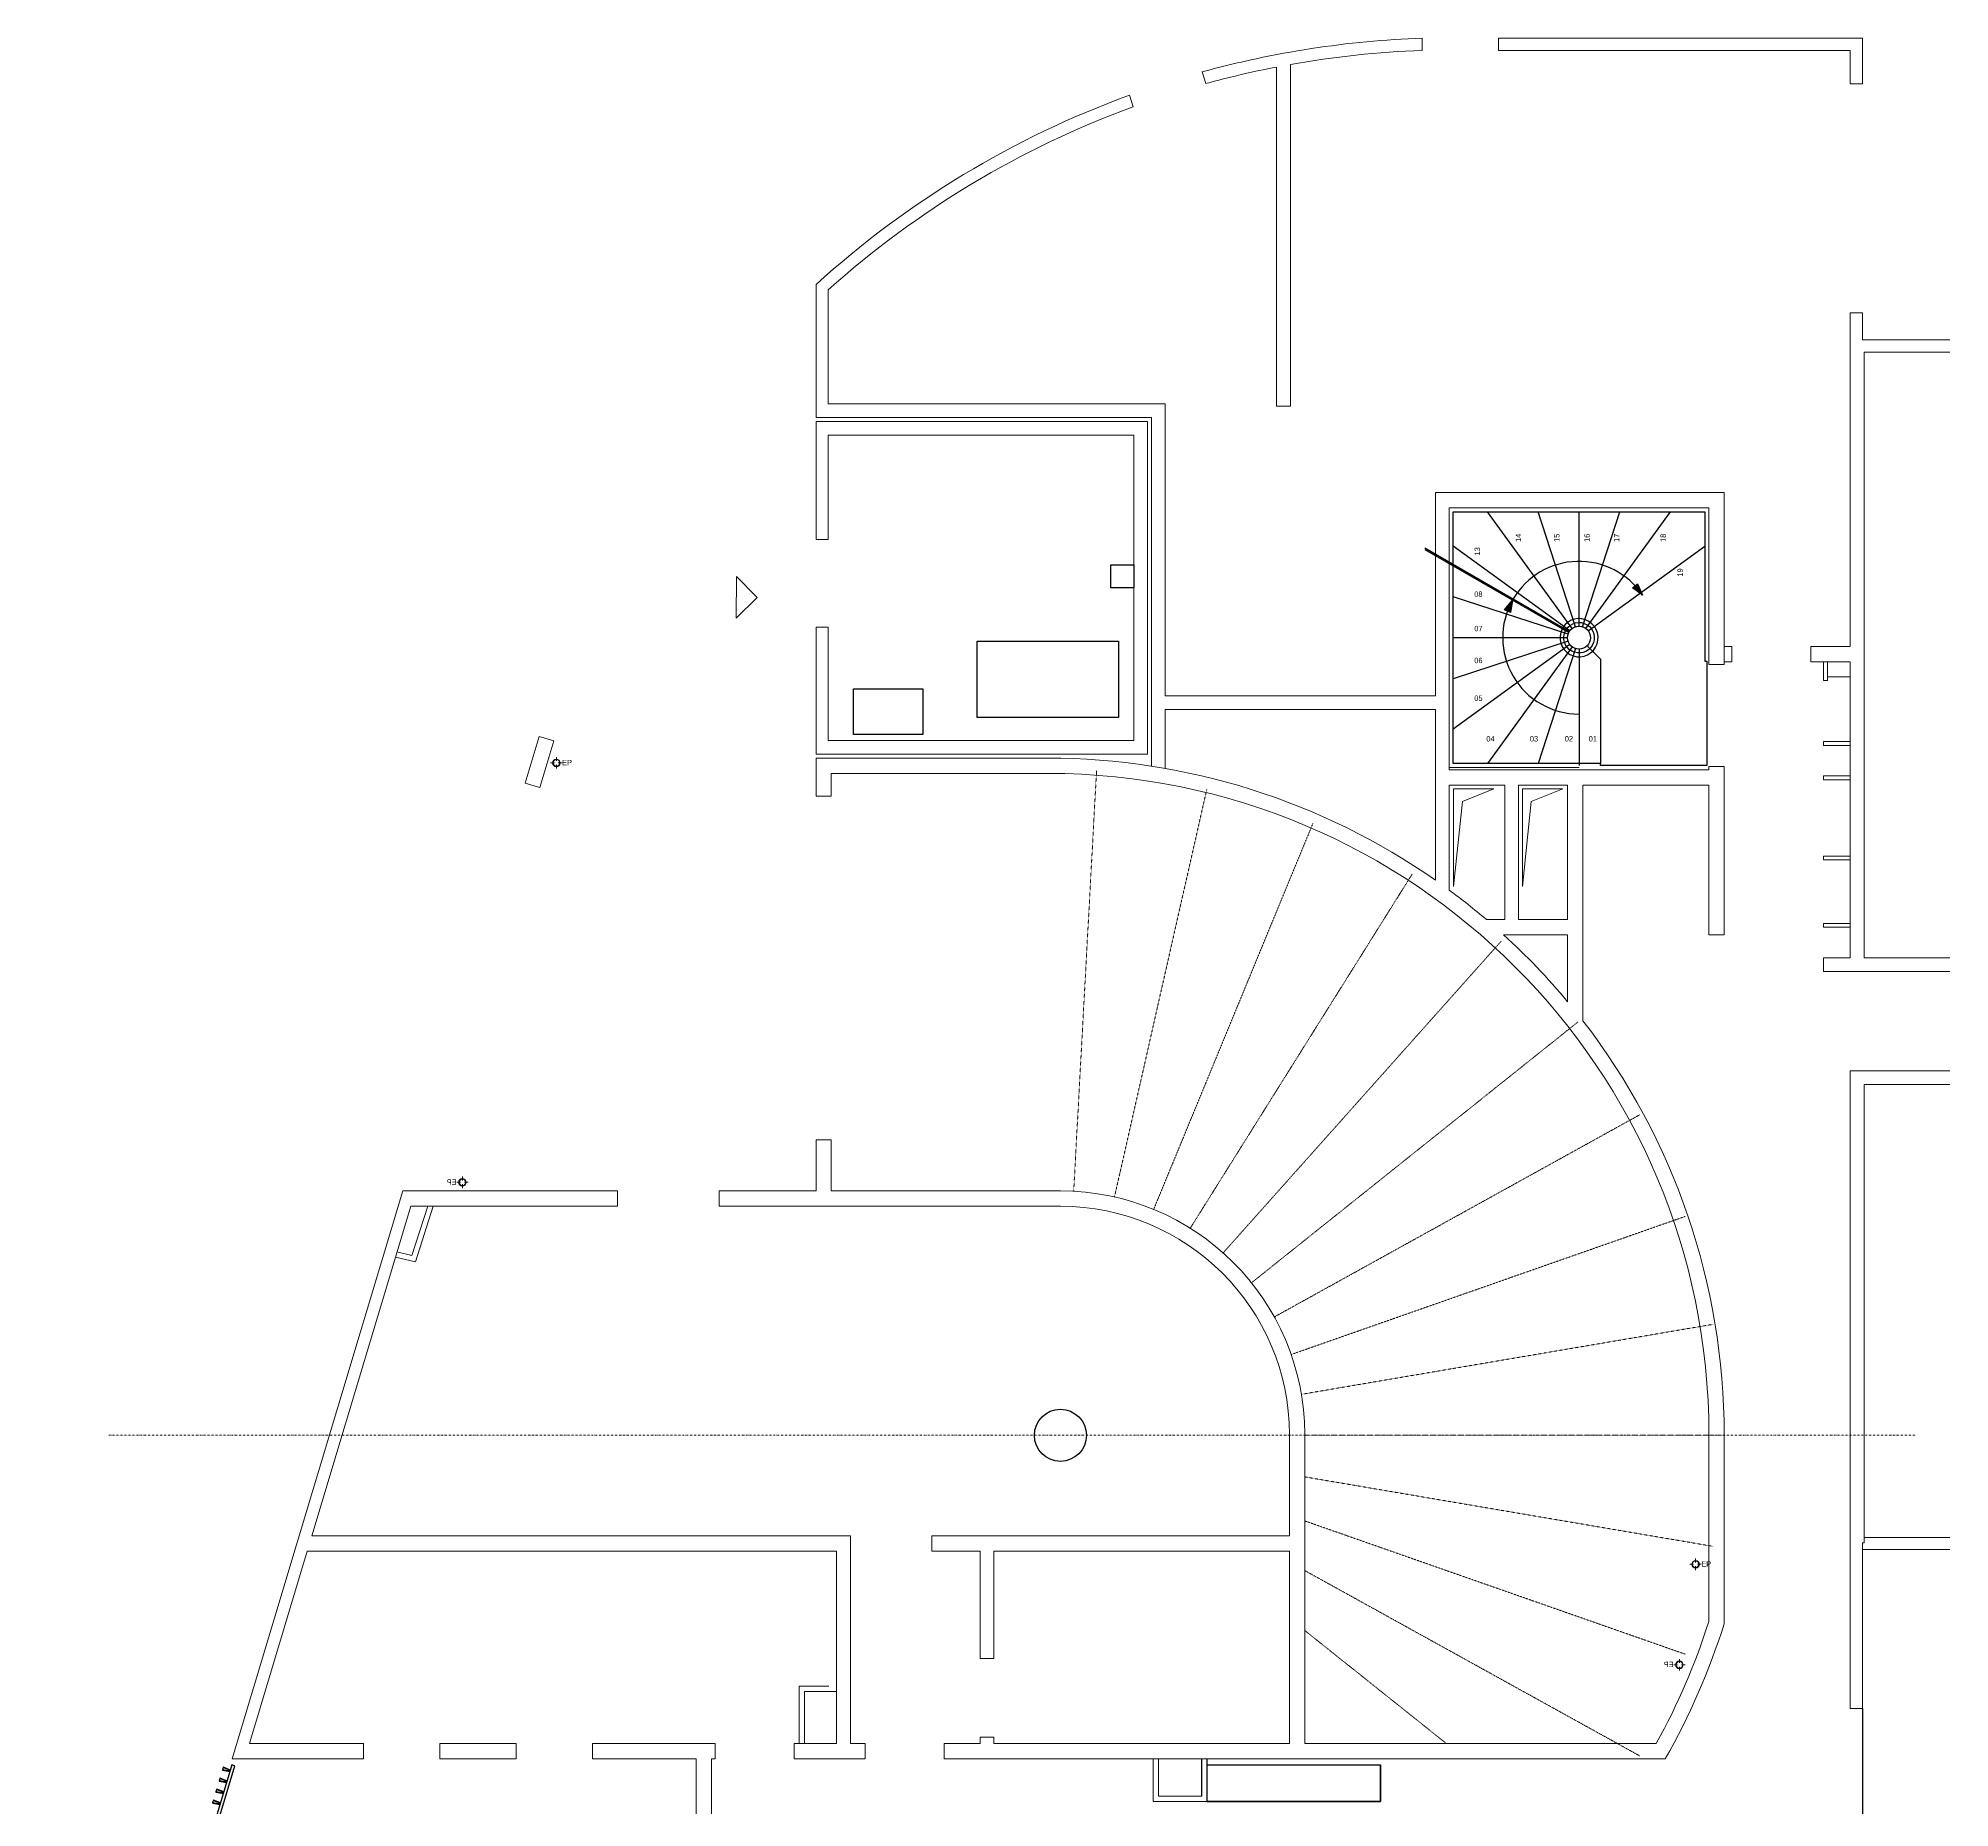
# Model space of a CAD drawing. Header units: millimetres. Extents: x -26249 to 60250, y -21218 to 23336.
# Drawn here: x -21087 to -18584, y 12897 to 15214 of the extents above; entities that cross this region are included whole.
import ezdxf

# ---------------------------------------------------------------- set-up
doc = ezdxf.new("R2010")
doc.units = ezdxf.units.MM
doc.linetypes.add('TIRETPTX2', pattern=[50.8, 25.4, -12.7, 0, -12.7])
doc.linetypes.add('VW-01', pattern=[0.41656, 0.20828, -0.20828])
doc.layers.add('01_linteaux', color=2, linetype='Continuous')
for name, color, linetype, lineweight in [('01_murs_coup', 5, 'Continuous', 60), ('01_résv', 32, 'Continuous', 9), ('B Général', 7, 'Continuous', 5), ('C ANNOTATIONS-prestations', 7, 'Continuous', 5)]:
    doc.layers.add(name, color=color, linetype=linetype, lineweight=lineweight)
doc.styles.add('Eurostile', font='')
doc.styles.get('Eurostile').set_extended_font_data('Eurostile')

# ---------------------------------------------------------------- blocks, each defined once
blk = doc.blocks.new('EP')
at = {"layer": 'B Général', "color": 7, "linetype": 'Continuous', "lineweight": 5}
for p, q in [((-7.5, 0), (-2.5, 0)), ((0, 7.5), (0, 2.5)), ((7.5, 0), (2.5, 0)), ((0, -7.5), (0, -2.5))]:
    blk.add_line(p, q, dxfattribs=at)
at = {"layer": 'B Général', "color": 7, "linetype": 'Continuous', "lineweight": 5, "flags": 128}
for points in [[(-5, 0, -1), (5, 0, -1)], [(-4.3, 0, -1), (4.3, 0, -1)]]:
    blk.add_lwpolyline(points, format="xyb", close=True, dxfattribs=at)
at = {"layer": 'C ANNOTATIONS-prestations', "insert": (7.5, 4), "char_height": 7.05, "attachment_point": 1, "line_spacing_factor": 0.895453, "style": 'Eurostile'}
blk.add_mtext('EP', dxfattribs=at)
blk = doc.blocks.new('Groupe-69-1')
at = {"layer": 'B Général', "color": 8, "linetype": 'VW-01', "lineweight": 5, "true_color": 0x808080}
for p, q in [((4198, 4540.7), (4168.3, 3994.6)), ((4198.2, 4544.9), (4198, 4540.7)), ((4342.5, 4520.6), (4221.7, 3987.1)), ((4481.6, 4476.5), (4273, 3970.8)), ((4611.3, 4409.6), (4320.9, 3946.2)), ((4728, 4322), (4363.9, 3913.8)), ((4828.3, 4216.1), (4401, 3874.7)), ((4909.5, 4094.8), (4430.9, 3830)), ((4969.1, 3961.7), (4453, 3780.8)), ((5005.6, 3820.4), (4466.4, 3728.7)), ((5017.9, 3675), (4471, 3675)), ((5005.6, 3529.6), (4470.9, 3620.6)), ((4969.1, 3388.4), (4470.9, 3562.9)), ((4909.5, 3255.2), (4470.9, 3497.9)), ((4656.3, 3271.4), (4470.9, 3419.4))]:
    blk.add_line(p, q, dxfattribs=at)

msp = doc.modelspace()

# ---------------------------------------------------------------- hatches: boundary and pattern name
at = {"layer": '01_linteaux', "linetype": 'Continuous'}
for points in [[(-18992.51, 14500.238), (-18986.088, 14485.11), (-18999.213, 14495.001)], [(-19166.847, 14466.02), (-19156.283, 14478.61), (-19159.137, 14462.425)]]:
    msp.add_hatch(color=256, dxfattribs=at).paths.add_polyline_path(points)

# ---------------------------------------------------------------- linework, layer by layer
for p, q in [((-19078.002, 14441.614), (-19188.884, 14594.23)), ((-19073.82, 14443.744), (-19122.716, 14594.23)), ((-19069.185, 14444.478), (-19069.185, 14594.23)), ((-19064.55, 14443.744), (-19015.573, 14594.478)), ((-19060.368, 14441.614), (-18949.305, 14594.478)), ((-19271.043, 14547.176), (-19081.675, 14437.844)), ((-19271.043, 14544.866), (-19082.675, 14436.112)), ((-19081.32, 14438.295), (-19234.185, 14549.358)), ((-19057.05, 14438.295), (-18904.433, 14549.178)), ((-19682.199, 14524.837), (-19652.199, 14524.837)), ((-19682.199, 14494.837), (-19682.199, 14524.837)), ((-19652.199, 14524.837), (-19652.199, 14494.837)), ((-19652.199, 14494.837), (-19682.199, 14494.837)), ((-19083.451, 14434.114), (-19234.185, 14483.09)), ((-19857.199, 14424.804), (-19672.199, 14424.804)), ((-19857.199, 14324.983), (-19857.199, 14424.804)), ((-19672.199, 14424.804), (-19672.199, 14324.983)), ((-19084.185, 14429.478), (-19234.185, 14429.478)), ((-19083.451, 14424.843), (-19234.185, 14375.867)), ((-19081.32, 14420.662), (-19234.185, 14309.599)), ((-19078.002, 14417.343), (-19188.884, 14264.726)), ((-19058.581, 14418.872), (-19041.187, 14401.478)), ((-19073.82, 14415.213), (-19122.716, 14264.726)), ((-19069.185, 14414.478), (-19069.185, 14261.978)), ((-19041.185, 14401.478), (-19041.185, 14264.726)), ((-20019.199, 14362.614), (-19928.199, 14362.614)), ((-20019.199, 14302.614), (-20019.199, 14362.614)), ((-19928.199, 14362.614), (-19928.199, 14302.614)), ((-19672.199, 14324.983), (-19857.199, 14324.983)), ((-19928.199, 14302.614), (-20019.199, 14302.614)), ((-18698.108, 13027.478), (-18698.108, 12311.493)), ((-19563.076, 12912.572), (-19563.076, 12961.478)), ((-19556.076, 12905.572), (-19556.076, 12961.478)), ((-19329.15, 12905.572), (-19329.15, 12953.478)), ((-19556.076, 12905.572), (-19329.15, 12905.572))]:
    msp.add_line(p, q, dxfattribs=at)
at = {"layer": '01_linteaux', "linetype": 'Continuous', "flags": 128}
for points in [[(-19041.185, 14261.978), (-19041.185, 14264.726), (-19234.185, 14264.726), (-19234.185, 14594.478), (-18904.433, 14594.478), (-18904.433, 14398.825), (-18901.685, 14398.825), (-18901.685, 14261.978)], [(-18992.51, 14500.238), (-18986.088, 14485.11), (-18999.213, 14495.001)], [(-19166.847, 14466.02), (-19156.283, 14478.61), (-19159.137, 14462.425)], [(-21082.747, 12102.144), (-21029.658, 12284.057), (-21029.661, 12284.058), (-20829.057, 12952.34), (-20832.888, 12953.49), (-21034.766, 12280.964), (-21034.731, 12280.954), (-21086.541, 12103.423)], [(-20835.691, 12945.197), (-20844.955, 12947.029), (-20844.008, 12950.184), (-20835.272, 12946.591)], [(-19556.076, 12953.478), (-19329.15, 12953.478), (-19329.15, 12905.572), (-19556.076, 12905.572)], [(-20844.317, 12916.46), (-20853.582, 12918.292), (-20852.634, 12921.447), (-20843.899, 12917.854)], [(-20840.004, 12930.828), (-20849.268, 12932.66), (-20848.321, 12935.816), (-20839.585, 12932.223)], [(-20848.63, 12902.091), (-20857.895, 12903.923), (-20856.948, 12907.078), (-20848.212, 12903.485)]]:
    msp.add_lwpolyline(points, close=True, dxfattribs=at)
for points in [[(-19091.318, 14441.102, 49.97999199), (-19090.318, 14442.834), (-19085.984, 14440.332, -39.97498436), (-19086.984, 14438.6)], [(-20845.122, 12946.756), (-20835.66, 12944.885, 0.38625187), (-20835.43, 12945.024), (-20834.959, 12946.592, 0.38562621), (-20835.074, 12946.834), (-20843.996, 12950.504, 0.44339071), (-20844.264, 12950.376), (-20845.274, 12947.01, 0.44273927), (-20845.122, 12946.756)], [(-20853.748, 12918.019), (-20844.286, 12916.148, 0.38625187), (-20844.056, 12916.286), (-20843.585, 12917.855, 0.38562621), (-20843.701, 12918.097), (-20852.622, 12921.766, 0.44339071), (-20852.89, 12921.639), (-20853.901, 12918.272, 0.44273927), (-20853.748, 12918.019)], [(-20849.435, 12932.387), (-20839.973, 12930.516, 0.38625187), (-20839.743, 12930.655), (-20839.272, 12932.223, 0.38562621), (-20839.387, 12932.466), (-20848.309, 12936.135, 0.44339071), (-20848.577, 12936.008), (-20849.587, 12932.641, 0.44273927), (-20849.435, 12932.387)], [(-20858.061, 12903.65), (-20848.599, 12901.779, 0.38625187), (-20848.369, 12901.918), (-20847.898, 12903.486, 0.38562621), (-20848.014, 12903.728), (-20856.936, 12907.398, 0.44339071), (-20857.203, 12907.27), (-20858.214, 12903.904, 0.44273927), (-20858.061, 12903.65)]]:
    msp.add_lwpolyline(points, format="xyb", close=True, dxfattribs=at)
at = {"layer": '01_linteaux', "linetype": 'Continuous'}
for centre, radius in [((-19069.185, 14429.478), 15), ((-19748.199, 13385.118), 34.077)]:
    msp.add_circle(centre, radius, dxfattribs=at)
for start, end in [(33.801396, 149.427033), (150.572967, 270)]:
    msp.add_arc((-19069.185, 14429.478), 100, start, end, dxfattribs=at)
at = {"layer": '01_murs_coup', "linetype": 'Continuous', "lineweight": 5}
for p, q in [((-19274.628, 15214.471), (-19274.628, 15198.461)), ((-18698.108, 15214.465), (-19174.628, 15214.465)), ((-19174.628, 15214.465), (-19174.628, 15198.465)), ((-18714.108, 15198.465), (-19174.628, 15198.465)), ((-18714.108, 15198.465), (-19090.187, 15198.465)), ((-18714.108, 15154.867), (-18714.108, 15198.465)), ((-18714.108, 15154.867), (-18714.108, 15198.465)), ((-18698.108, 15154.867), (-18698.108, 15214.465)), ((-19562.718, 15170.314), (-19557.839, 15155.063)), ((-19465.185, 15176.774), (-19465.185, 14732.803)), ((-19447.185, 15180.124), (-19447.185, 14732.803)), ((-18698.108, 15154.867), (-18714.108, 15154.867)), ((-19657.964, 15139.845), (-19653.085, 15124.594)), ((-20068.199, 14891.937), (-20068.199, 14735.804)), ((-20068.199, 14891.937), (-20068.199, 14735.804)), ((-20052.199, 14884.823), (-20052.199, 14735.804)), ((-20052.199, 14884.823), (-20052.199, 14735.804)), ((-18698.108, 14854.867), (-18714.108, 14854.867)), ((-18714.108, 14854.867), (-18714.108, 14417.978)), ((-18698.108, 14819.499), (-18698.108, 14854.867)), ((-18583.814, 14819.499), (-18698.108, 14819.499)), ((-18583.814, 14803.499), (-18696.108, 14803.499)), ((-18696.108, 14803.499), (-18696.108, 14010.478)), ((-18696.108, 14803.499), (-18696.108, 14010.478)), ((-20068.199, 14717.804), (-20068.199, 14735.804)), ((-19629.151, 14717.804), (-20068.199, 14717.804)), ((-19629.151, 14717.804), (-20068.199, 14717.804)), ((-20052.199, 14735.804), (-19611.151, 14735.804)), ((-20052.199, 14735.804), (-19611.151, 14735.804)), ((-19611.151, 14735.804), (-20042.199, 14735.804)), ((-19611.151, 14735.804), (-20042.199, 14735.804)), ((-19629.151, 14261.46), (-19629.151, 14717.804)), ((-19629.151, 14261.46), (-19629.151, 14717.804)), ((-19611.151, 14353.527), (-19611.151, 14735.804)), ((-19611.151, 14353.527), (-19611.151, 14735.804)), ((-19611.151, 14735.804), (-19611.151, 14353.527)), ((-19611.151, 14735.804), (-19611.151, 14353.527)), ((-19465.185, 14732.803), (-19447.185, 14732.803)), ((-20068.199, 14712.804), (-19634.199, 14712.804)), ((-20068.199, 14712.804), (-19634.199, 14712.804)), ((-20068.199, 14712.804), (-20068.199, 14694.804)), ((-20068.199, 14694.804), (-20068.199, 14664.098)), ((-20068.199, 14694.804), (-20068.199, 14558.098)), ((-20052.199, 14694.804), (-19652.199, 14694.804)), ((-20052.199, 14694.804), (-19652.199, 14694.804)), ((-20052.199, 14694.804), (-20052.199, 14664.098)), ((-20052.199, 14694.804), (-20052.199, 14558.098)), ((-19652.199, 14694.804), (-19652.199, 14294.804)), ((-19652.199, 14694.804), (-19652.199, 14294.804)), ((-19634.199, 14712.804), (-19634.199, 14276.804)), ((-19634.199, 14712.804), (-19634.199, 14276.804)), ((-19257.185, 14619.478), (-18879.185, 14619.478)), ((-19257.185, 14353.527), (-19257.185, 14619.478)), ((-18879.185, 14394.28), (-18879.185, 14619.478)), ((-19239.185, 14256.478), (-19239.185, 14599.478)), ((-18899.185, 14394.28), (-18899.185, 14599.478)), ((-20052.199, 14558.098), (-20068.199, 14558.098)), ((-20052.199, 14443.098), (-20068.199, 14443.098)), ((-20068.199, 14443.098), (-20068.199, 14276.804)), ((-20052.199, 14443.098), (-20052.199, 14294.804)), ((-18765.908, 14417.978), (-18714.108, 14417.978)), ((-18765.908, 14397.978), (-18765.908, 14417.978)), ((-18879.185, 14394.28), (-18899.185, 14394.28)), ((-18765.908, 14397.978), (-18714.108, 14397.978)), ((-18714.108, 14397.978), (-18714.108, 14010.478)), ((-18714.108, 14397.978), (-18714.108, 14010.478)), ((-19611.151, 14353.527), (-19365.185, 14353.527)), ((-19611.151, 14353.527), (-19365.185, 14353.527)), ((-19611.151, 14353.527), (-19257.185, 14353.527)), ((-19611.151, 14353.527), (-19257.185, 14353.527)), ((-19611.151, 14335.527), (-19257.185, 14335.527)), ((-19611.151, 14335.527), (-19257.185, 14335.527)), ((-19611.151, 14258.393), (-19611.151, 14335.527)), ((-19611.151, 14258.393), (-19611.151, 14335.527)), ((-19257.185, 14111.945), (-19257.185, 14335.527)), ((-19257.185, 14111.945), (-19257.185, 14335.527)), ((-20430.746, 14300.12), (-20449.067, 14239.089)), ((-20430.746, 14300.12), (-20411.591, 14294.37)), ((-20411.591, 14294.37), (-20429.911, 14233.339)), ((-19652.199, 14294.804), (-20052.199, 14294.804)), ((-19634.199, 14276.804), (-20068.199, 14276.804)), ((-19764.683, 14271.804), (-20068.199, 14271.804)), ((-20068.199, 14271.804), (-20068.199, 14221.809)), ((-20068.199, 14271.804), (-20068.199, 14221.809)), ((-19764.683, 14251.804), (-20048.199, 14251.804)), ((-20048.199, 14251.804), (-20048.199, 14221.809)), ((-20048.199, 14251.804), (-20048.199, 14221.809)), ((-19239.185, 14256.478), (-18899.185, 14256.478)), ((-18899.185, 14256.478), (-18899.185, 14261.08)), ((-18879.185, 14261.08), (-18899.185, 14261.08)), ((-18899.185, 14256.478), (-18899.185, 14261.08)), ((-18879.185, 14040.478), (-18879.185, 14261.08)), ((-18879.185, 14040.478), (-18879.185, 14261.08)), ((-20449.067, 14239.089), (-20429.911, 14233.339)), ((-20449.067, 14239.089), (-20429.911, 14233.339)), ((-20068.199, 14221.809), (-20048.199, 14221.809)), ((-19239.185, 14099.018), (-19239.185, 14236.478)), ((-19239.185, 14236.478), (-19166.435, 14236.478)), ((-19239.185, 14236.478), (-19166.435, 14236.478)), ((-19166.435, 14236.478), (-19166.435, 14060.478)), ((-19148.435, 14236.478), (-19148.435, 14060.478)), ((-19148.435, 14236.478), (-19084.185, 14236.478)), ((-19084.185, 14236.478), (-19084.185, 14060.478)), ((-19084.185, 14236.478), (-19084.185, 14060.478)), ((-19064.185, 14236.478), (-19064.185, 13927.978)), ((-19064.185, 14236.478), (-19064.185, 13927.978)), ((-19064.185, 14236.478), (-18899.185, 14236.478)), ((-19064.185, 14236.478), (-18899.185, 14236.478)), ((-18899.185, 14040.478), (-18899.185, 14236.478)), ((-18899.185, 14040.478), (-18899.185, 14236.478)), ((-19190.577, 14060.478), (-19166.435, 14060.478)), ((-19167.888, 14040.478), (-19084.185, 14040.478)), ((-19167.888, 14040.478), (-19084.185, 14040.478)), ((-19148.435, 14060.478), (-19084.185, 14060.478)), ((-19148.435, 14060.478), (-19084.185, 14060.478)), ((-19084.185, 14040.478), (-19084.185, 13952.899)), ((-19084.185, 14040.478), (-19084.185, 13952.899)), ((-18879.185, 14040.478), (-18899.185, 14040.478)), ((-18749.108, 14010.478), (-18714.108, 14010.478)), ((-18749.108, 14010.478), (-18714.108, 14010.478)), ((-18749.108, 13992.478), (-18749.108, 14010.478)), ((-18749.108, 13992.478), (-18583.814, 13992.478)), ((-18749.108, 13992.478), (-18583.814, 13992.478)), ((-18696.108, 14010.478), (-18583.814, 14010.478)), ((-18696.108, 14010.478), (-18583.814, 14010.478)), ((-18714.108, 13862.478), (-18583.814, 13862.478)), ((-18714.108, 13862.478), (-18714.108, 13244.478)), ((-18714.108, 13862.478), (-18714.108, 13244.478)), ((-18714.108, 13027.478), (-18714.108, 13862.478)), ((-18696.108, 13844.478), (-18583.814, 13844.478)), ((-18696.108, 13844.478), (-18696.108, 13244.478)), ((-20068.199, 13771.809), (-20068.199, 13705.118)), ((-20068.199, 13771.809), (-20068.199, 13705.118)), ((-20068.199, 13771.809), (-20048.199, 13771.809)), ((-20048.199, 13771.809), (-20048.199, 13705.118)), ((-20048.199, 13771.809), (-20048.199, 13705.118)), ((-20832.578, 12961.478), (-20609.354, 13705.118)), ((-20328.23, 13705.118), (-20609.354, 13705.118)), ((-20328.23, 13705.118), (-20328.23, 13685.118)), ((-20068.199, 13705.118), (-20195.03, 13705.118)), ((-20195.03, 13705.118), (-20195.03, 13685.118)), ((-19748.199, 13705.118), (-20048.199, 13705.118)), ((-20728.221, 13253.478), (-20598.652, 13685.118)), ((-20328.23, 13685.118), (-20598.652, 13685.118)), ((-19748.199, 13685.118), (-20195.03, 13685.118)), ((-19448.202, 13386.322), (-19448.202, 13253.478)), ((-19428.202, 13386.361), (-19428.202, 12981.478)), ((-18899.187, 13141.517), (-18899.187, 13386.309)), ((-18879.187, 13386.309), (-18879.187, 13138.428)), ((-20728.221, 13253.478), (-20023.23, 13253.478)), ((-20023.23, 12981.478), (-20023.23, 13253.478)), ((-19916.624, 13253.478), (-19448.202, 13253.478)), ((-19916.624, 13233.478), (-19916.624, 13253.478)), ((-18698.108, 13027.478), (-18698.108, 13244.478)), ((-18698.108, 13244.478), (-18696.108, 13244.478)), ((-18696.108, 13251.478), (-18583.814, 13251.478)), ((-20734.224, 13233.478), (-20809.869, 12981.478)), ((-20734.224, 13233.478), (-20041.23, 13233.478)), ((-20041.23, 12981.478), (-20041.23, 13233.478)), ((-19916.624, 13233.478), (-19853.23, 13233.478)), ((-19916.624, 13233.478), (-19853.23, 13233.478)), ((-19853.23, 13093.078), (-19853.23, 13233.478)), ((-19835.23, 13093.078), (-19835.23, 13233.478)), ((-19835.23, 13233.478), (-19448.202, 13233.478)), ((-19448.202, 13233.478), (-19448.202, 12981.478)), ((-18698.108, 13235.478), (-18583.814, 13235.478)), ((-19835.23, 13093.078), (-19853.23, 13093.078)), ((-18698.108, 13027.478), (-18714.108, 13027.478)), ((-19853.23, 12981.478), (-19853.23, 12989.878)), ((-19835.23, 12989.878), (-19853.23, 12989.878)), ((-19853.23, 12981.478), (-19853.23, 12989.878)), ((-19835.23, 12981.478), (-19835.23, 12989.878)), ((-19835.23, 12981.478), (-19835.23, 12989.878)), ((-20809.869, 12981.478), (-20660.65, 12981.478)), ((-20660.65, 12981.478), (-20660.65, 12961.478)), ((-20560.65, 12981.478), (-20460.65, 12981.478)), ((-20560.65, 12981.478), (-20560.65, 12961.478)), ((-20460.65, 12981.478), (-20460.65, 12961.478)), ((-20360.65, 12981.478), (-20200.058, 12981.478)), ((-20360.65, 12981.478), (-20360.65, 12961.478)), ((-20200.058, 12961.478), (-20200.058, 12981.478)), ((-20096.858, 12981.478), (-20041.23, 12981.478)), ((-20096.858, 12961.478), (-20096.858, 12981.478)), ((-20023.23, 12981.478), (-20003.75, 12981.478)), ((-20023.23, 12981.478), (-20003.75, 12981.478)), ((-20003.75, 12961.478), (-20003.75, 12981.478)), ((-19900.55, 12981.478), (-19853.23, 12981.478)), ((-19900.55, 12981.478), (-19853.23, 12981.478)), ((-19900.55, 12961.478), (-19900.55, 12981.478)), ((-19835.23, 12981.478), (-19448.202, 12981.478)), ((-19428.202, 12981.478), (-18968.012, 12981.478)), ((-20832.578, 12961.478), (-20660.65, 12961.478)), ((-20560.65, 12961.478), (-20460.65, 12961.478)), ((-20360.65, 12961.478), (-20225.234, 12961.478)), ((-20225.234, 12321.493), (-20225.234, 12961.478)), ((-20205.234, 12961.478), (-20205.234, 12321.493)), ((-20205.234, 12961.478), (-20200.058, 12961.478)), ((-20096.858, 12961.478), (-20003.75, 12961.478)), ((-20096.858, 12961.478), (-20003.75, 12961.478)), ((-19900.55, 12961.478), (-18956.291, 12961.478))]:
    msp.add_line(p, q, dxfattribs=at)
at = {"layer": '01_murs_coup', "linetype": 'TIRETPTX2', "lineweight": 5, "ltscale": 0.1}
msp.add_line((-20994.269, 13385.118), (-18627.737, 13385.118), dxfattribs=at)
at = {"layer": '01_murs_coup', "linetype": 'Continuous', "lineweight": 5, "flags": 128}
msp.add_lwpolyline([(-19069.185, 14259.478), (-19239.185, 14259.478), (-19239.185, 14599.478), (-18899.185, 14599.478), (-18899.185, 14398.265)], dxfattribs=at)
at = {"layer": '01_murs_coup', "linetype": 'Continuous', "lineweight": 5}
for centre, radius, start, end in [((-19231.39, 13970.496), 1244.726, 91.990657, 105.437405), ((-19231.39, 13970.496), 1228.726, 92.016589, 100.115006), ((-19231.39, 13970.496), 1228.726, 100.968768, 105.407411), ((-19231.39, 13970.496), 1244.726, 110.041727, 132.244567), ((-19231.39, 13970.496), 1228.726, 110.071722, 131.915331), ((-19764.683, 13386.309), 885.495, 55.031702, 90), ((-19764.683, 13386.309), 865.495, 0, 90), ((-19764.683, 13386.309), 885.495, 49.583104, 53.597734), ((-19764.683, 13386.309), 885.495, 39.781155, 47.625971), ((-19764.683, 13386.309), 885.495, 0, 37.713423), ((-19748.199, 13385.118), 320, 0.22273, 90), ((-19748.199, 13385.118), 300, 0.230034, 90), ((-19748.199, 13411.814), 891, 331.119768, 342.340299), ((-19748.199, 13411.814), 911, 330.374361, 342.536756)]:
    msp.add_arc(centre, radius, start, end, dxfattribs=at)
at = {"layer": '01_résv', "linetype": 'Continuous', "lineweight": 13}
for p, q in [((-18749.083, 14373.478), (-18749.081, 14397.978)), ((-18744.083, 14373.478), (-18744.081, 14397.978)), ((-18714.108, 14293.478), (-18749.108, 14293.478)), ((-18714.108, 14288.478), (-18749.108, 14288.478)), ((-18714.108, 14248.478), (-18749.108, 14248.478)), ((-18714.108, 14243.478), (-18749.108, 14243.478)), ((-18714.108, 14143.478), (-18749.108, 14143.478)), ((-18714.108, 14138.478), (-18749.108, 14138.478)), ((-18714.108, 14055.478), (-18749.108, 14055.478))]:
    msp.add_line(p, q, dxfattribs=at)
at = {"layer": '01_résv', "linetype": 'Continuous', "lineweight": 5}
for p, q in [((-18749.083, 14373.478), (-18749.081, 14397.978)), ((-18744.083, 14373.478), (-18744.081, 14397.978)), ((-18744.083, 14373.478), (-18749.083, 14373.478)), ((-18749.108, 14293.478), (-18749.108, 14288.478)), ((-18714.108, 14293.478), (-18749.108, 14293.478)), ((-18714.108, 14293.478), (-18714.108, 14288.478)), ((-18714.108, 14288.478), (-18749.108, 14288.478)), ((-18749.108, 14248.478), (-18749.108, 14243.478)), ((-18714.108, 14248.478), (-18749.108, 14248.478)), ((-18714.108, 14243.478), (-18749.108, 14243.478)), ((-18714.108, 14248.478), (-18714.108, 14243.478)), ((-18749.108, 14143.478), (-18749.108, 14138.478)), ((-18714.108, 14143.478), (-18749.108, 14143.478)), ((-18714.108, 14143.478), (-18714.108, 14138.478)), ((-18714.108, 14138.478), (-18749.108, 14138.478)), ((-18714.108, 14055.478), (-18749.108, 14055.478))]:
    msp.add_line(p, q, dxfattribs=at)
at = {"layer": '01_résv', "flags": 128}
msp.add_lwpolyline([(-18714.108, 14397.978), (-18714.108, 14378.478), (-18744.082, 14378.478), (-18744.082, 14397.978)], close=True, dxfattribs=at)
at = {"layer": 'B Général', "color": 7, "linetype": 'Continuous', "lineweight": 18}
for p, q in [((-18698.108, 15154.867), (-18698.108, 15214.465)), ((-18698.108, 14819.499), (-18698.108, 14854.867)), ((-18583.814, 14819.499), (-18698.108, 14819.499)), ((-19257.185, 14619.478), (-18879.185, 14619.478)), ((-19257.185, 14353.527), (-19257.185, 14619.478)), ((-18879.185, 14394.28), (-18879.185, 14619.478)), ((-19239.185, 14599.478), (-18899.185, 14599.478)), ((-19239.185, 14256.478), (-19239.185, 14599.478)), ((-18899.185, 14394.28), (-18899.185, 14599.478)), ((-18879.185, 14417.978), (-18869.108, 14417.978)), ((-18765.908, 14417.978), (-18714.108, 14417.978)), ((-18879.185, 14397.978), (-18869.108, 14397.978)), ((-18765.908, 14397.978), (-18714.108, 14397.978)), ((-19652.199, 14294.804), (-20052.199, 14294.804)), ((-19634.199, 14276.804), (-20068.199, 14276.804)), ((-19239.185, 14256.478), (-18899.185, 14256.478)), ((-19239.185, 14099.018), (-19239.185, 14236.478)), ((-19148.435, 14236.478), (-19084.185, 14236.478)), ((-19190.577, 14060.478), (-19166.435, 14060.478)), ((-18698.108, 13027.478), (-18698.108, 13244.478)), ((-18698.108, 13235.478), (-18583.814, 13235.478)), ((-20096.858, 12981.478), (-20041.23, 12981.478))]:
    msp.add_line(p, q, dxfattribs=at)
at = {"layer": 'B Général', "color": 7, "linetype": 'Continuous', "lineweight": 5}
for p, q in [((-19257.185, 14402.527), (-19257.185, 14619.478)), ((-19257.185, 14619.478), (-18879.185, 14619.478)), ((-19257.185, 14619.478), (-18879.185, 14619.478)), ((-18879.185, 14619.478), (-18879.185, 14417.978)), ((-19239.185, 14599.478), (-18899.185, 14599.478)), ((-18879.185, 14417.978), (-18869.108, 14417.978)), ((-18869.108, 14397.978), (-18869.108, 14417.978)), ((-18879.185, 14397.978), (-18869.108, 14397.978)), ((-18749.108, 14055.478), (-18749.108, 14050.478)), ((-18714.108, 14050.478), (-18749.108, 14050.478)), ((-18714.108, 14055.478), (-18714.108, 14050.478)), ((-18696.108, 13251.478), (-18583.814, 13251.478))]:
    msp.add_line(p, q, dxfattribs=at)
at = {"layer": 'B Général', "color": 7, "linetype": 'Continuous', "lineweight": 13}
for p, q in [((-19257.185, 14402.527), (-19257.185, 14619.478)), ((-18879.185, 14619.478), (-18879.185, 14417.978)), ((-18714.108, 14050.478), (-18749.108, 14050.478))]:
    msp.add_line(p, q, dxfattribs=at)
at = {"layer": 'B Général', "color": 98, "linetype": 'Continuous', "lineweight": 13, "true_color": 0x004400}
for p, q in [((-20576.622, 13685.118), (-20597.18, 13620.557)), ((-20569.275, 13685.118), (-20592.489, 13612.219)), ((-20592.489, 13612.219), (-20618.634, 13618.549)), ((-20597.18, 13620.557), (-20616.987, 13625.353)), ((-20090.229, 12981.478), (-20090.229, 13056.554)), ((-20090.229, 13056.554), (-20051.23, 13056.554)), ((-20083.229, 12981.478), (-20083.229, 13049.554)), ((-20083.229, 13049.554), (-20041.23, 13049.554)), ((-19626.707, 12961.478), (-19626.707, 12905.572)), ((-19619.707, 12961.478), (-19619.707, 12912.572)), ((-19626.707, 12905.572), (-19556.076, 12905.572)), ((-19619.707, 12912.572), (-19563.076, 12912.572))]:
    msp.add_line(p, q, dxfattribs=at)
at = {"layer": 'B Général', "color": 7, "linetype": 'Continuous', "lineweight": 5, "flags": 128}
for points in [[(-20145.15, 14482.072), (-20172.224, 14509.547), (-20172.624, 14454.998)], [(-19221.955, 14214.867), (-19180.685, 14231.478), (-19233.65, 14231.478), (-19233.65, 14103.676)], [(-19131.74, 14214.867), (-19090.47, 14231.478), (-19143.435, 14231.478), (-19143.435, 14103.676)]]:
    msp.add_lwpolyline(points, close=True, dxfattribs=at)

# ---------------------------------------------------------------- block references
at = {"layer": 'B Général', "color": 7}
for name, p in [('EP', (-20408.15, 14265.589)), ('Groupe-69-1', (-23899.15, 9710.089)), ('EP', (-18916.687, 13216.228))]:
    msp.add_blockref(name, p, dxfattribs=at)
at = {"layer": 'B Général', "color": 7, "xscale": -1}
for p in [(-20531.15, 13716.368), (-18937.723, 13084.589)]:
    msp.add_blockref('EP', p, dxfattribs=at)

# ---------------------------------------------------------------- texts
at = {"layer": '01_linteaux', "linetype": 'Continuous', "char_height": 7.0487, "attachment_point": 2, "line_spacing_factor": 0.895453, "style": 'Eurostile'}
for s, insert, rotation in [('13', (-19205.993, 14542.596), 90), ('14', (-19152.223, 14560.266), 90), ('15', (-19101.91, 14560.266), 90), ('16', (-19062.276, 14560.268), 90), ('17', (-19023.525, 14560.266), 89.999996), ('18', (-18962.629, 14560.263), 89.999996), ('19', (-18940.336, 14514.867), 89.999996), ('08', (-19200.95, 14490.037), 0), ('07', (-19200.95, 14445.001), 0), ('06', (-19200.95, 14403.265), 0), ('05', (-19200.95, 14353.817), 0), ('04', (-19185.145, 14300.672), 0), ('03', (-19128.18, 14300.672), 0), ('02', (-19082.485, 14300.672), 0), ('01', (-19051.15, 14300.672), 0)]:
    msp.add_mtext(s, dxfattribs=dict(at, insert=insert, rotation=rotation))

doc.saveas('drawing.dxf')
